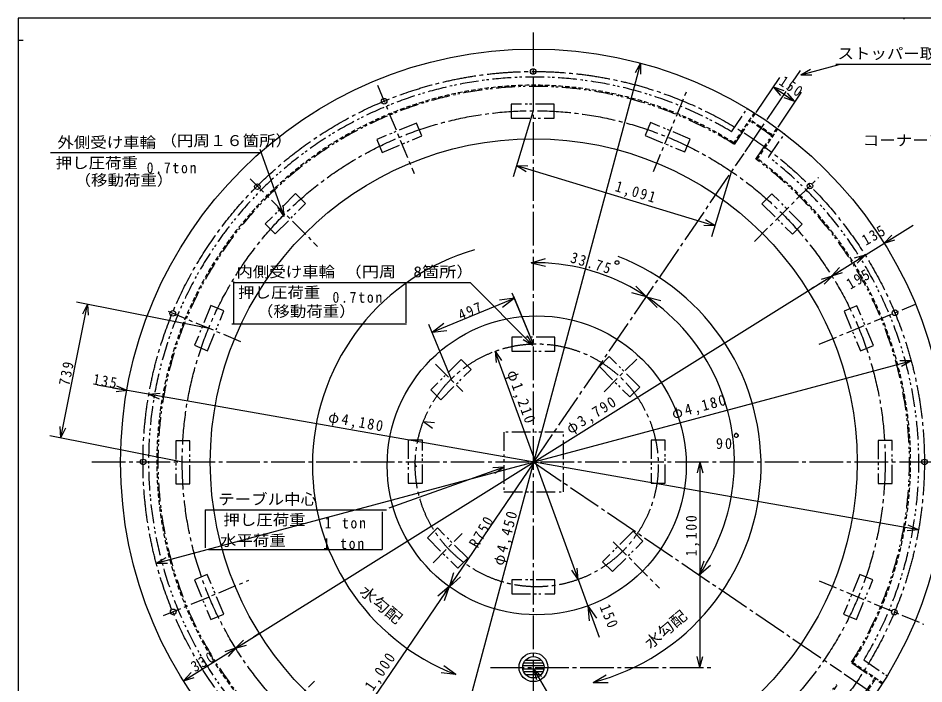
# Model space of a CAD drawing. Units: millimetres, scale not verified. Extents: x -3758 to 3982, y -2808 to 2752.
# Drawn here: x -3758 to 1088, y -811 to 2752 of the extents above; entities that cross this region are included whole.
import ezdxf
from ezdxf.enums import TextEntityAlignment as Align

# ---------------------------------------------------------------- set-up
doc = ezdxf.new("R2010")
doc.units = ezdxf.units.MM
doc.header["$LTSCALE"] = 20
for name, pattern in [('CHAIN1', [8, 5, -1, 1, -1]), ('CHAIN2', [12, 9, -1, 1, -1]), ('DASHED1', [1.8, 1.2, -0.6]), ('DOUBLE_CHAIN1', [8.8, 5, -1, 0.6, -0.6, 0.6, -1])]:
    doc.linetypes.add(name, pattern=pattern)
doc.layers.add('0-0', color=7, linetype='Continuous')
doc.styles.add('ＭＳ ゴシック', font='')
doc.styles.get('ＭＳ ゴシック').set_extended_font_data('MS Gothic')

msp = doc.modelspace()

# ---------------------------------------------------------------- linework, layer by layer
at = {"layer": '0-0'}
for p, q in [((982.5, 2746.88), (982.5, 2751.88)), ((-3731.25, 2631.88), (-3757.5, 2631.88)), ((-427.51, 2510.99), (-1571.49, -1758.4)), ((-427.51, 2510.99), (-457.51, 2459.03)), ((-427.51, 2510.99), (-427.51, 2450.99)), ((428.59, 2448.38), (634.65, 2503.59)), ((428.59, 2448.38), (480.55, 2478.38)), ((616.04, 2506.06), (1365.83, 2506.06)), ((314.51, 2433.38), (189.37, 2246.09)), ((428.59, 2448.38), (488.59, 2448.38)), ((281.18, 2383.49), (397.59, 2305.71)), ((281.18, 2383.49), (338, 2364.21)), ((281.18, 2383.49), (320.74, 2338.38)), ((430.92, 2355.6), (305.78, 2168.31)), ((397.59, 2305.71), (358.03, 2350.82)), ((397.59, 2305.71), (340.77, 2325)), ((-1108.32, 1905), (-1003.28, 2251.27)), ((-2334.35, 1691.03), (-2463.02, 2049.45)), ((-2463.02, 2031.07), (-3584.25, 2031.07)), ((-1090.9, 1962.41), (-28.97, 1640.28)), ((-1090.9, 1962.41), (-1030.93, 1960.45)), ((-1090.9, 1962.41), (-1039.95, 1930.73)), ((-46.39, 1582.86), (58.65, 1929.14)), ((-2334.35, 1691.03), (-2339.32, 1750.82)), ((-2334.35, 1691.03), (-2368.55, 1740.33)), ((-28.97, 1640.28), (-79.92, 1671.97)), ((-2872.29, -793.95), (1029.78, 1644.33)), ((-28.97, 1640.28), (-88.94, 1642.24)), ((874.52, 1547.29), (915.47, 1591.15)), ((874.52, 1547.29), (912.14, 1570.77)), ((874.52, 1547.29), (931.91, 1564.8)), ((-1013.44, 1442.93), (-936.59, 1465.15)), ((772.88, 1483.17), (715.22, 1466.57)), ((772.88, 1483.17), (731.25, 1439.96)), ((772.88, 1483.17), (736.05, 1460.99)), ((-1013.44, 1442.93), (-935.78, 1423.75)), ((595.41, 1372.7), (636.36, 1416.55)), ((596.17, 1370.82), (524.49, 1327.02)), ((596.17, 1370.82), (538.62, 1353.85)), ((596.17, 1370.82), (554.81, 1327.35)), ((595.41, 1372.7), (647.32, 1405.08)), ((595.41, 1372.7), (652.8, 1390.2)), ((-2605.19, 1342.36), (-2605.19, 1117.93)), ((-2605.19, 1336.75), (-1339.96, 1336.75)), ((-1682.22, 1120.73), (-1682.22, 1333.94)), ((-1003.32, 1000.1), (-1339.96, 1336.75)), ((-396.88, 1260.87), (-453.45, 1317.44)), ((468.11, 1293.23), (498.72, 1312.91)), ((-1002.47, 1010.06), (-1114.44, 1280.36)), ((-1107.91, 1264.6), (-1023.53, 1060.9)), ((-396.88, 1260.87), (-474.16, 1281.58)), ((-396.88, 1260.87), (-404.19, 1265.09)), ((-396.54, 1260.53), (-389.89, 1256.69)), ((-396.54, 1260.53), (-319.26, 1239.82)), ((-396.54, 1260.53), (-339.97, 1203.96)), ((-3528.21, 506.1), (-3385.97, 1221.19)), ((-3444.81, 1232.9), (-2735.96, 1091.89)), ((-3385.97, 1221.19), (-3412.5, 1167.38)), ((-3385.97, 1221.19), (-3382.04, 1161.32)), ((-1102.99, 1252.72), (-1182.3, 1242.27)), ((-2613.61, 1115.12), (-1679.41, 1115.12)), ((-1543.41, 1070.29), (-1479.94, 1118.99)), ((-1438.54, 817.12), (-1561.04, 1112.84)), ((-1543.41, 1070.29), (-1464.09, 1080.73)), ((-1003.32, 1000.1), (-1055.28, 1030.1)), ((-1003.32, 1000.1), (-1033.32, 1052.06)), ((-1205.68, 969.22), (-1171.27, 920.08)), ((-1205.68, 969.22), (-1200.45, 909.45)), ((-647.83, -563.45), (-1205.68, 969.22)), ((-3018.28, -164.63), (1019.29, 917.23)), ((1019.29, 917.23), (959.29, 917.23)), ((1019.29, 917.23), (967.33, 887.23)), ((1058.75, 13.37), (-3334.87, 788.09)), ((-3174.17, 758.5), (-3228.96, 782.94)), ((-1452.08, 808.75), (-1461.27, 799.56)), ((-3174.17, 758.5), (-3251.59, 770.81)), ((-3174.17, 758.5), (-3233.84, 752.27)), ((-3057.74, 739.22), (-2997.97, 744.45)), ((-3057.74, 739.22), (-3003.36, 713.87)), ((-3528.21, 506.1), (-3532.13, 565.97)), ((-3528.21, 506.1), (-3501.67, 559.91)), ((-3587.05, 517.81), (-2878.2, 376.81)), ((-999.84, 371.04), (-2373.33, -1644.44)), ((-1157.99, 349.23), (-1773.74, 128.67)), ((-1626.7, 349.23), (-1635.89, 367.61)), ((-1157.99, 349.23), (-1217.78, 344.31)), ((-1157.99, 349.23), (-1207.31, 315.07)), ((-110.28, 376.81), (-125.81, 318.85)), ((-110.28, 376.81), (-94.76, 318.85)), ((-2757.11, 121.01), (-1786.46, 121.01)), ((-2757.11, 121.01), (-2757.11, -82.71)), ((-1810.5, 110.28), (-1810.5, -91.9)), ((1058.75, 13.37), (998.98, 8.14)), ((1058.75, 13.37), (1004.37, 38.73)), ((-2738.73, -91.9), (-1810.5, -91.9)), ((-3018.28, -164.63), (-2966.32, -134.63)), ((-3018.28, -164.63), (-2958.28, -164.63)), ((-761.06, -252.38), (-766.29, -192.6)), ((-114.51, -228.25), (-87.71, -152.87)), ((-114.51, -228.25), (-53.61, -176.37)), ((-1450.67, -292.19), (-1426.65, -215.88)), ((-1450.67, -292.19), (-1391.71, -238.11)), ((-761.06, -252.38), (-795.47, -203.23)), ((-1450.67, -292.19), (-1431.42, -261.93)), ((-1452.04, -290.81), (-1513.17, -342.42)), ((-1452.04, -290.81), (-1479.18, -366.07)), ((-1452.04, -290.81), (-1474.05, -322.45)), ((-709.41, -394.15), (-705.2, -405.86)), ((-709.41, -394.15), (-663.81, -459.88)), ((-709.41, -394.15), (-702.79, -473.87)), ((-2593.95, -620.13), (-2552.25, -576.99)), ((-2466.78, -540.5), (-2497.51, -560.35)), ((-2593.95, -620.13), (-2650.92, -638.98)), ((-2593.95, -620.13), (-2633.86, -664.93)), ((-2593.95, -620.13), (-2604.32, -626.94)), ((-2593.95, -620.13), (-2536.27, -603.62)), ((-2593.95, -620.13), (-2585.07, -614.79)), ((-110.28, -723.19), (-94.76, -665.24)), ((-1415.47, -761.09), (-1480.1, -713.95)), ((-1056.83, -713.45), (-948.32, -713.45)), ((-1052.27, -698.45), (-952.08, -698.45)), ((-1043.74, -683.45), (-962.74, -683.45)), ((-2872.29, -793.95), (-2831.37, -750.07)), ((-1415.47, -761.09), (-1495.02, -752.58)), ((-1055.4, -730.58), (-949.75, -730.58)), ((-1052.27, -745.58), (-953.14, -745.58)), ((-1041.61, -760.58), (-962.74, -760.58)), ((-999.85, -730), (-865.57, -962.59)), ((-999.85, -730), (-957.43, -772.43)), ((-999.85, -730), (-984.32, -787.96)), ((-681.36, -802.96), (-611.79, -763.47)), ((-2872.29, -793.95), (-2814.91, -776.41)), ((-681.36, -802.96), (-601.37, -803.55))]:
    msp.add_line(p, q, dxfattribs=at)
at = {"layer": '0-0', "linetype": 'CHAIN2'}
for p, q in [((-1001.75, 2674.4), (-1001.75, -2017.32)), ((249.48, 2209.9), (427.57, 2471.47)), ((131.64, 2036.83), (244.43, 2202.48)), ((-1000.22, 374.47), (125.71, 2028.12)), ((-1589.91, 592.46), (-1530.13, 587.23)), ((-1589.91, 592.46), (-1540.76, 558.04)), ((-3363.68, 376.81), (1314.22, 376.81)), ((-1001.39, 375.64), (647.52, -747.06)), ((-1231.33, -723.19), (-45.95, -723.19)), ((661.97, -756.9), (822.94, -866.5))]:
    msp.add_line(p, q, dxfattribs=at)
at = {"layer": '0-0', "linetype": 'CHAIN1'}
for p, q in [((-1835.42, 2393.61), (-1639.03, 1919.48)), ((-358.87, 1931.74), (-180.54, 2362.25)), ((-2516.08, 1890.95), (-2155.23, 1530.11)), ((180.83, 1556.15), (524.3, 1899.61)), ((527.12, 1006.84), (1042.17, 1220.18)), ((-2955.11, 1182.67), (-2551.47, 1015.48)), ((-623.32, 751.99), (-448.71, 926.61)), ((-1525.69, 900.56), (-1378.65, 753.52)), ((-1537.77, -162.45), (-1381.53, -6.22)), ((-574.49, -50.64), (-326.35, -298.78)), ((-2980.16, -445.92), (-2523.74, -256.86)), ((526.74, -259.56), (1087.27, -491.74)), ((-2544.11, -1168.8), (-2171.9, -796.59))]:
    msp.add_line(p, q, dxfattribs=at)
at = {"layer": '0-0', "linetype": 'DOUBLE_CHAIN1'}
for p, q in [((59.41, 2143.97), (145.24, 2270.02)), ((73.78, 2076.23), (186.56, 2241.88)), ((189.5, 1997.44), (302.29, 2163.09)), ((257.96, 2009.14), (343.62, 2134.95)), ((701.37, -699.04), (862.34, -808.64)), ((765.87, -682.47), (890.48, -767.31))]:
    msp.add_line(p, q, dxfattribs=at)
at = {"layer": '0-0', "linetype": 'DASHED1'}
for p, q in [((68.82, 2079.61), (181.61, 2245.26)), ((194.46, 1994.06), (307.25, 2159.71)), ((704.74, -694.08), (865.72, -803.68))]:
    msp.add_line(p, q, dxfattribs=at)
at = {"layer": '0-0'}
msp.add_lwpolyline([(-3757.5, -2808.12), (3982.5, -2808.12), (3982.5, 2751.88), (-3757.5, 2751.88)], close=True, dxfattribs=at)
at = {"layer": '0-0', "linetype": 'DOUBLE_CHAIN1'}
for points in [[(-1119.4, 2216.37), (-889.4, 2216.37), (-889.4, 2291.37), (-1119.4, 2291.37)], [(-1810.02, 2033.02), (-1597.52, 2121.03), (-1626.22, 2190.33), (-1838.72, 2102.31)], [(-402.88, 2123.52), (-190.38, 2035.5), (-161.68, 2104.79), (-374.18, 2192.81)], [(-2382.61, 1597.14), (-2219.98, 1759.77), (-2273.01, 1812.8), (-2435.65, 1650.17)], [(221.62, 1758.33), (384.26, 1595.7), (437.29, 1648.73), (274.66, 1811.37)], [(-2744.71, 972.04), (-2656.69, 1184.53), (-2725.98, 1213.24), (-2814, 1000.74)], [(660.47, 1184.03), (748.48, 971.54), (817.77, 1000.24), (729.76, 1212.73)], [(-1116.02, 969.68), (-886.02, 969.68), (-886.02, 1044.68), (-1116.02, 1044.68)], [(-1497.03, 708.98), (-1334.39, 871.62), (-1387.43, 924.65), (-1550.06, 762.01)], [(-648.33, 887.22), (-485.7, 724.59), (-432.66, 777.62), (-595.3, 940.25)], [(-1160.03, 216.13), (-840.03, 216.13), (-840.03, 536.13), (-1160.03, 536.13)], [(-2839.26, 259.78), (-2839.26, 489.78), (-2914.26, 489.78), (-2914.26, 259.78)], [(-1595.25, 262.57), (-1595.25, 492.57), (-1670.25, 492.57), (-1670.25, 262.57)], [(-295.95, 262.51), (-295.95, 492.51), (-370.95, 492.51), (-370.95, 262.51)], [(918.41, 261.16), (918.41, 491.16), (843.41, 491.16), (843.41, 261.16)], [(-1567.92, -29.41), (-1405.28, -192.04), (-1352.25, -139.01), (-1514.89, 23.63)], [(-577.81, -210.17), (-415.17, -47.53), (-468.2, 5.5), (-630.84, -157.14)], [(-2814.71, -253.7), (-2726.69, -466.19), (-2657.4, -437.49), (-2745.42, -225)], [(726.83, -466.54), (814.85, -254.05), (745.56, -225.35), (657.54, -437.84)], [(-1116.82, -329.93), (-886.82, -329.93), (-886.82, -254.93), (-1116.82, -254.93)]]:
    msp.add_lwpolyline(points, close=True, dxfattribs=at)
at = {"layer": '0-0'}
for points in [[(-1543.41, 1070.29), (-1102.99, 1252.72), (-1166.46, 1204.02)], [(-110.28, 376.81), (-110.28, -723.19), (-125.81, -665.24)]]:
    msp.add_lwpolyline(points, dxfattribs=at)
for centre, radius in [((-999.5, 376.3), 2210), ((-1002.16, 2466.27), 15), ((-1799.46, 2307.21), 15), ((-999.5, 376.3), 1730), ((-2477.74, 1849.91), 15), ((478.21, 1853.42), 15), ((-553.83, 1443.41), 10), ((-2930.14, 1171.75), 15), ((933.54, 1174.99), 15), ((-983.37, 358.42), 800), ((84.3, 518.09), 10), ((-3088.65, 376.62), 15), ((1091.17, 376.47), 15), ((-2927.89, -425.66), 15), ((929.99, -427.06), 15), ((-1001.15, -722.02), 77), ((-1001.15, -722.02), 57)]:
    msp.add_circle(centre, radius, dxfattribs=at)
at = {"layer": '0-0', "linetype": 'CHAIN2'}
for centre, radius in [((-999.5, 376.3), 2090), ((-999.5, 376.3), 1880), ((-983.37, 358.42), 650)]:
    msp.add_circle(centre, radius, dxfattribs=at)
at = {"layer": '0-0', "linetype": 'DOUBLE_CHAIN1'}
for radius, start, end in [(2060, 59.08596, 322.32898), (2010, 57.76376, 323.65032), (2160, 53.88008, 57.56489), (2010, 327.78414, 53.76264), (2060, 329.06657, 52.40266), (2160, 323.90066, 327.56078)]:
    msp.add_arc((-999.5, 376.3), radius, start, end, dxfattribs=at)
at = {"layer": '0-0', "linetype": 'DASHED1'}
for radius, start, end in [(2016, 57.94609, 323.65032), (2166, 53.91971, 57.56037), (2016, 327.78414, 53.57593), (2166, 323.87107, 327.71625)]:
    msp.add_arc((-999.5, 376.3), radius, start, end, dxfattribs=at)
at = {"layer": '0-0'}
for centre, radius, start, end in [((-983.37, 358.42), 1200.01, 106.07613, 248.89488), ((-983.37, 358.42), 1200.01, 284.57637, 68.69223), ((-992.56, 376.81), 1066.33, 325.42966, 91.122), ((83.57, 518.83), 10, 270, 180)]:
    msp.add_arc(centre, radius, start, end, dxfattribs=at)

# ---------------------------------------------------------------- texts
at = {"layer": '0-0', "style": 'ＭＳ ゴシック'}
for s, width, p in [('ストッパー取り付け位置', 1.1, (625.65, 2515.67)), ('（円周１６箇所）', 1.1, (-2996.06, 2049.45)), ('コーナーアングル内径', 1.1, (760.99, 2051.08)), ('外側受け車輪', 1.1, (-3547.48, 2040.26)), ('押し圧荷重', 1.1, (-3556.67, 1929.98)), ('（移動荷重）', 1.1, (-3455.58, 1838.07)), ('内側受け車輪', 1.1, (-2590.22, 1347.31)), ('（円周\u30008箇所）', 1.15, (-2011.23, 1347.31)), ('押し圧荷重', 1.1, (-2581.03, 1237.02)), ('（移動荷重）', 1.1, (-2479.94, 1135.93)), ('テーブル中心', 1.1, (-2687.11, 130.2)), ('押し圧荷重', 1.1, (-2659.54, 19.91)), ('水平荷重', 1.1, (-2677.92, -90.37))]:
    msp.add_text(s, height=58.65, dxfattribs=dict(at, width=width)).set_placement(p, align=Align.BOTTOM_LEFT)
at = {"layer": '0-0', "style": 'ＭＳ ゴシック', "width": 1.1}
for rotation, p in [(320, (-1946.67, -337.78)), (40, (-364.44, -640))]:
    msp.add_text('水勾配', height=58.65, rotation=rotation, dxfattribs=at).set_placement(p, align=Align.BOTTOM_LEFT)
at = {"layer": '0-0', "char_height": 58.65, "attachment_point": 7, "style": 'ＭＳ ゴシック'}
for s, insert, rotation in [('\\T1.27;\\W0.9;150', (307.56, 2398.22), 326.25), ('\\T1.28;\\W0.9;1,091', (-572.52, 1812.61), 343.125), ('\\T1.27;\\W0.9;135', (777.51, 1532.11), 30), ('\\T1.28;\\W0.9;33.75', (-807.84, 1444.88), 343.3), ('\\T1.27;\\W0.9;195', (694.83, 1297.25), 30), ('\\T1.27;\\W0.9;497', (-1387.74, 1131.55), 22.5), ('\\T1.27;\\W0.9;739', (-3483.15, 781.18), 78.75), ('\\T1.27;\\W0.9;135', (-3360.85, 791.11), 350), ('\\T1.23;\\W0.95;φ1,210', (-1158.46, 850.09), 290), ('\\T1.23;\\W0.95;φ4,180', (-247.98, 590.88), 15), ('\\T1.23;\\W0.95;φ3,790', (-794.76, 511.04), 32), ('\\T1.23;\\W0.95;φ4,180', (-2104.21, 575.3), 350), ('\\T1.23;\\W0.95;φ4,450', (-1147.4, -185.92), 75), ('\\T1.28;\\W0.9;R750', (-1297.78, -88.89), 60), ('\\T1.28;\\W0.9;1,100', (-112.47, -128.63), 90), ('\\T1.27;\\W0.9;150', (-648.89, -400), 292.5), ('\\T1.27;\\W0.9;330', (-2811.03, -750.48), 30), ('\\T1.28;\\W0.9;1,000', (-1847.31, -861.83), 56)]:
    msp.add_mtext(s, dxfattribs=dict(at, insert=insert, rotation=rotation))
for s, insert in [('\\T1.28;\\W0.9;0.7ton', (-3069.58, 1920.79)), ('\\T1.28;\\W0.9;0.7ton', (-2075.56, 1227.83)), ('\\T1.27;\\W0.95;90', (-24.66, 445.34)), ('\\T1.28;\\W0.9;1\\~ton', (-2117.31, 19.91)), ('\\T1.28;\\W0.9;1\\~ton', (-2126.5, -90.37))]:
    msp.add_mtext(s, dxfattribs=dict(at, insert=insert))

doc.saveas('drawing.dxf')
